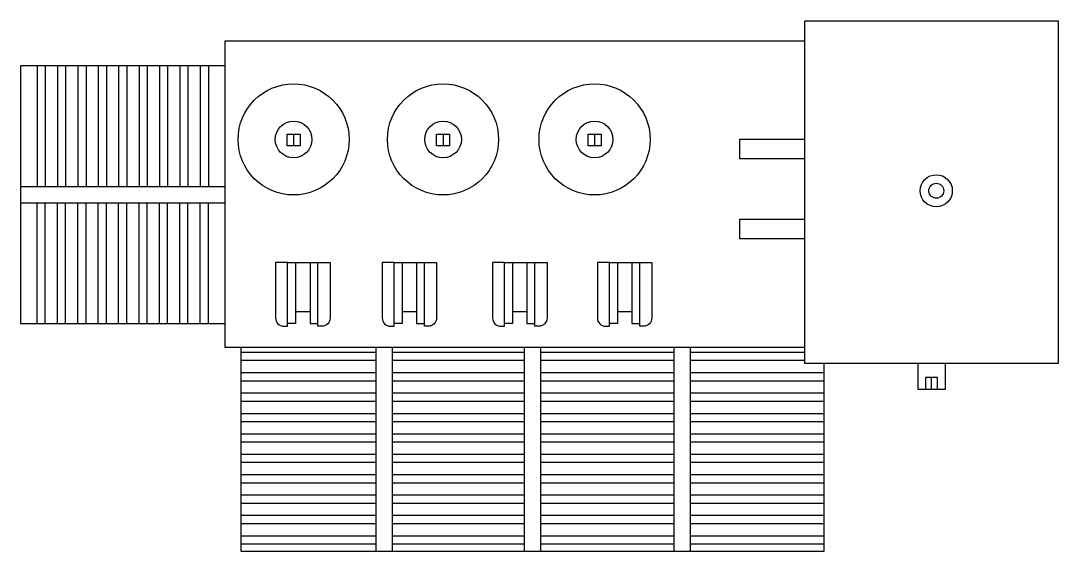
# Model space of a CAD drawing. Header units: millimetres. Extents: x 20927 to 53748, y 38421 to 54891.
# Drawn here: x 20927 to 22199, y 40820 to 41470 of the extents above; entities that cross this region are included whole.
import ezdxf

# ---------------------------------------------------------------- set-up
doc = ezdxf.new("R2010")
doc.units = ezdxf.units.MM
doc.layers.add('DETAIL', color=4, linetype='Continuous')
doc.layers.add('TRANS', color=2, linetype='Continuous')

msp = doc.modelspace()

# ---------------------------------------------------------------- linework, layer by layer
at = {"layer": 'DETAIL', "ltscale": 0.25}
for p, q in [((20947.2, 41415.1), (20947.2, 41266.7)), ((20957.2, 41415.1), (20957.2, 41266.7)), ((20972.2, 41415.1), (20972.2, 41266.7)), ((20982.2, 41415.1), (20982.2, 41266.7)), ((20997.2, 41415.1), (20997.2, 41266.7)), ((21007.2, 41415.1), (21007.2, 41266.7)), ((21022.2, 41415.1), (21022.2, 41266.7)), ((21032.2, 41415.1), (21032.2, 41266.7)), ((21047.2, 41415.1), (21047.2, 41266.7)), ((21057.2, 41415.1), (21057.2, 41266.7)), ((21072.2, 41415.1), (21072.2, 41266.7)), ((21082.2, 41415.1), (21082.2, 41266.7)), ((21097.2, 41415.1), (21097.2, 41266.7)), ((21107.2, 41415.1), (21107.2, 41266.7)), ((21122.2, 41415.1), (21122.2, 41266.7)), ((21132.2, 41415.1), (21132.2, 41266.7)), ((21147.2, 41415.1), (21147.2, 41266.7)), ((21157.2, 41415.1), (21157.2, 41266.7)), ((20927.2, 41266.7), (21177.2, 41266.7)), ((20927.2, 41246.7), (21177.2, 41246.7)), ((20947.2, 41098.4), (20947.2, 41246.7)), ((20957.2, 41098.4), (20957.2, 41246.7)), ((20972.2, 41098.4), (20972.2, 41246.7)), ((20982.2, 41098.4), (20982.2, 41246.7)), ((20997.2, 41098.4), (20997.2, 41246.7)), ((21007.2, 41098.4), (21007.2, 41246.7)), ((21022.2, 41098.4), (21022.2, 41246.7)), ((21032.2, 41098.4), (21032.2, 41246.7)), ((21047.2, 41098.4), (21047.2, 41246.7)), ((21057.2, 41098.4), (21057.2, 41246.7)), ((21072.2, 41098.4), (21072.2, 41246.7)), ((21082.2, 41098.4), (21082.2, 41246.7)), ((21097.2, 41098.4), (21097.2, 41246.7)), ((21107.2, 41098.4), (21107.2, 41246.7)), ((21122.2, 41098.4), (21122.2, 41246.7)), ((21132.2, 41098.4), (21132.2, 41246.7)), ((21147.2, 41098.4), (21147.2, 41246.7)), ((21157.2, 41098.4), (21157.2, 41246.7)), ((21254.4, 41173.4), (21291.6, 41173.4)), ((21385.1, 41173.4), (21422.2, 41173.4)), ((21520.4, 41173.4), (21557.6, 41173.4)), ((21648.9, 41173.4), (21686, 41173.4)), ((21197.2, 41063.7), (21362.9, 41063.7)), ((21362.9, 40819.7), (21362.9, 41069.7)), ((21382.9, 40819.7), (21382.9, 41069.7)), ((21382.9, 41063.7), (21544.7, 41063.7)), ((21544.7, 40819.7), (21544.7, 41069.7)), ((21564.7, 40819.7), (21564.7, 41069.7)), ((21564.7, 41063.7), (21728.4, 41063.7)), ((21728.4, 40819.7), (21728.4, 41069.7)), ((21748.4, 40819.7), (21748.4, 41069.7)), ((21748.4, 41063.7), (21888.6, 41063.7)), ((21197.2, 41053.7), (21362.9, 41053.7)), ((21382.9, 41053.7), (21544.7, 41053.7)), ((21564.7, 41053.7), (21728.4, 41053.7)), ((21748.4, 41053.7), (21888.6, 41053.7)), ((21197.2, 41038.7), (21362.9, 41038.7)), ((21382.9, 41038.7), (21544.7, 41038.7)), ((21564.7, 41038.7), (21728.4, 41038.7)), ((21748.4, 41038.7), (21912.2, 41038.7)), ((21197.2, 41028.7), (21362.9, 41028.7)), ((21382.9, 41028.7), (21544.7, 41028.7)), ((21564.7, 41028.7), (21728.4, 41028.7)), ((21748.4, 41028.7), (21912.2, 41028.7)), ((22043.9, 41017.8), (22043.9, 41032.5)), ((21197.2, 41013.7), (21362.9, 41013.7)), ((21382.9, 41013.7), (21544.7, 41013.7)), ((21564.7, 41013.7), (21728.4, 41013.7)), ((21748.4, 41013.7), (21912.2, 41013.7)), ((21197.2, 41003.7), (21362.9, 41003.7)), ((21382.9, 41003.7), (21544.7, 41003.7)), ((21564.7, 41003.7), (21728.4, 41003.7)), ((21748.4, 41003.7), (21912.2, 41003.7)), ((21197.2, 40988.7), (21362.9, 40988.7)), ((21382.9, 40988.7), (21544.7, 40988.7)), ((21564.7, 40988.7), (21728.4, 40988.7)), ((21748.4, 40988.7), (21912.2, 40988.7)), ((21197.2, 40978.7), (21362.9, 40978.7)), ((21382.9, 40978.7), (21544.7, 40978.7)), ((21564.7, 40978.7), (21728.4, 40978.7)), ((21748.4, 40978.7), (21912.2, 40978.7)), ((21197.2, 40963.7), (21362.9, 40963.7)), ((21382.9, 40963.7), (21544.7, 40963.7)), ((21564.7, 40963.7), (21728.4, 40963.7)), ((21748.4, 40963.7), (21912.2, 40963.7)), ((21197.2, 40953.7), (21362.9, 40953.7)), ((21382.9, 40953.7), (21544.7, 40953.7)), ((21564.7, 40953.7), (21728.4, 40953.7)), ((21748.4, 40953.7), (21912.2, 40953.7)), ((21197.2, 40938.7), (21362.9, 40938.7)), ((21382.9, 40938.7), (21544.7, 40938.7)), ((21564.7, 40938.7), (21728.4, 40938.7)), ((21748.4, 40938.7), (21912.2, 40938.7)), ((21197.2, 40928.7), (21362.9, 40928.7)), ((21382.9, 40928.7), (21544.7, 40928.7)), ((21564.7, 40928.7), (21728.4, 40928.7)), ((21748.4, 40928.7), (21912.2, 40928.7)), ((21197.2, 40913.7), (21362.9, 40913.7)), ((21382.9, 40913.7), (21544.7, 40913.7)), ((21564.7, 40913.7), (21728.4, 40913.7)), ((21748.4, 40913.7), (21912.2, 40913.7)), ((21197.2, 40903.7), (21362.9, 40903.7)), ((21382.9, 40903.7), (21544.7, 40903.7)), ((21564.7, 40903.7), (21728.4, 40903.7)), ((21748.4, 40903.7), (21912.2, 40903.7)), ((21197.2, 40888.7), (21362.9, 40888.7)), ((21382.9, 40888.7), (21544.7, 40888.7)), ((21564.7, 40888.7), (21728.4, 40888.7)), ((21748.4, 40888.7), (21912.2, 40888.7)), ((21197.2, 40878.7), (21362.9, 40878.7)), ((21382.9, 40878.7), (21544.7, 40878.7)), ((21564.7, 40878.7), (21728.4, 40878.7)), ((21748.4, 40878.7), (21912.2, 40878.7)), ((21197.2, 40863.7), (21362.9, 40863.7)), ((21382.9, 40863.7), (21544.7, 40863.7)), ((21564.7, 40863.7), (21728.4, 40863.7)), ((21748.4, 40863.7), (21912.2, 40863.7)), ((21197.2, 40853.7), (21362.9, 40853.7)), ((21382.9, 40853.7), (21544.7, 40853.7)), ((21564.7, 40853.7), (21728.4, 40853.7)), ((21748.4, 40853.7), (21912.2, 40853.7)), ((21197.2, 40838.7), (21362.9, 40838.7)), ((21382.9, 40838.7), (21544.7, 40838.7)), ((21564.7, 40838.7), (21728.4, 40838.7)), ((21748.4, 40838.7), (21912.2, 40838.7)), ((21197.2, 40828.7), (21362.9, 40828.7)), ((21382.9, 40828.7), (21544.7, 40828.7)), ((21564.7, 40828.7), (21728.4, 40828.7)), ((21748.4, 40828.7), (21912.2, 40828.7))]:
    msp.add_line(p, q, dxfattribs=at)
at = {"layer": 'DETAIL', "color": 241, "ltscale": 0.25}
for p, q in [((21261.7, 41330.8), (21261.7, 41316.5)), ((21444.9, 41330.8), (21444.9, 41316.5)), ((21630.8, 41330.8), (21630.8, 41316.5))]:
    msp.add_line(p, q, dxfattribs=at)
at = {"layer": 'DETAIL', "ltscale": 0.25}
msp.add_lwpolyline([(22199.2, 41049.8), (21888.6, 41049.8), (21888.6, 41469.8), (22199.2, 41469.8)], close=True, dxfattribs=at)
at = {"layer": 'DETAIL', "color": 241, "ltscale": 0.25}
for points in [[(21253.6, 41330.8), (21269.9, 41330.8), (21269.9, 41316.5), (21253.6, 41316.5)], [(21436.8, 41330.8), (21453, 41330.8), (21453, 41316.5), (21436.8, 41316.5)], [(21622.7, 41330.8), (21638.9, 41330.8), (21638.9, 41316.5), (21622.7, 41316.5)]]:
    msp.add_lwpolyline(points, close=True, dxfattribs=at)
at = {"layer": 'DETAIL', "ltscale": 0.25}
for points in [[(21888.6, 41300.7), (21808.6, 41300.7), (21808.6, 41324.9), (21888.6, 41324.9)], [(21888.6, 41202.6), (21808.6, 41202.6), (21808.6, 41226.8), (21888.6, 41226.8)], [(21264.2, 41173.4), (21264.2, 41099), (21254.4, 41099)], [(21281.8, 41173.4), (21281.8, 41099), (21291.6, 41099)], [(21394.9, 41173.4), (21394.9, 41099), (21385.1, 41099)], [(21412.5, 41173.4), (21412.5, 41099), (21422.2, 41099)], [(21530.2, 41173.4), (21530.2, 41099), (21520.4, 41099)], [(21547.8, 41173.4), (21547.8, 41099), (21557.6, 41099)], [(21658.6, 41173.4), (21658.6, 41099), (21648.9, 41099)], [(21676.2, 41173.4), (21676.2, 41099), (21686, 41099)], [(21264.2, 41113.4), (21281.8, 41113.4)], [(21394.9, 41113.4), (21412.5, 41113.4)], [(21530.2, 41113.4), (21547.8, 41113.4)], [(21658.6, 41113.4), (21676.2, 41113.4)], [(22060.4, 41049.8), (22060.4, 41017.8), (22027.4, 41017.8), (22027.4, 41049.8)], [(22051.3, 41017.8), (22051.3, 41032.5), (22036.4, 41032.5), (22036.4, 41017.8)]]:
    msp.add_lwpolyline(points, dxfattribs=at)
at = {"layer": 'DETAIL', "color": 241, "ltscale": 0.25}
for points in [[(21254.4, 41173.4), (21239.6, 41173.4), (21239.6, 41105.5, 0.414214), (21249.6, 41095.5), (21254.4, 41095.5)], [(21291.6, 41173.4), (21306.4, 41173.4), (21306.4, 41105.5, -0.414214), (21296.4, 41095.5), (21291.6, 41095.5)], [(21385.1, 41173.4), (21370.3, 41173.4), (21370.3, 41105.5, 0.414214), (21380.3, 41095.5), (21385.1, 41095.5)], [(21422.2, 41173.4), (21437, 41173.4), (21437, 41105.5, -0.414214), (21427, 41095.5), (21422.2, 41095.5)], [(21520.4, 41173.4), (21505.6, 41173.4), (21505.6, 41105.5, 0.414214), (21515.6, 41095.5), (21520.4, 41095.5)], [(21557.6, 41173.4), (21572.4, 41173.4), (21572.4, 41105.5, -0.414214), (21562.4, 41095.5), (21557.6, 41095.5)], [(21648.9, 41173.4), (21634.1, 41173.4), (21634.1, 41105.5, 0.414214), (21644.1, 41095.5), (21648.9, 41095.5)], [(21686, 41173.4), (21700.8, 41173.4), (21700.8, 41105.5, -0.414214), (21690.8, 41095.5), (21686, 41095.5)]]:
    msp.add_lwpolyline(points, format="xyb", close=True, dxfattribs=at)
at = {"layer": 'DETAIL', "ltscale": 0.25}
for centre in [(21261.7, 41324.4), (21444.9, 41324.4), (21630.7, 41324.4)]:
    msp.add_circle(centre, 68.1, dxfattribs=at)
at = {"layer": 'DETAIL', "color": 241, "ltscale": 0.25}
for centre, radius in [((21261.7, 41324.4), 22.5), ((21444.9, 41324.4), 22.5), ((21630.7, 41324.4), 22.5), ((22049.6, 41261.5), 19.7), ((22049.6, 41261.5), 9.18)]:
    msp.add_circle(centre, radius, dxfattribs=at)
at = {"layer": 'TRANS', "ltscale": 0.25}
for points in [[(21888.6, 41444.7), (21177.2, 41444.7), (21177.2, 41069.7), (21888.6, 41069.7)], [(21177.2, 41098.4), (20927.2, 41098.4), (20927.2, 41415.1), (21177.2, 41415.1)], [(21197.2, 41069.7), (21197.2, 40819.7), (21912.2, 40819.7), (21912.2, 41049.8)]]:
    msp.add_lwpolyline(points, dxfattribs=at)

doc.saveas('drawing.dxf')
